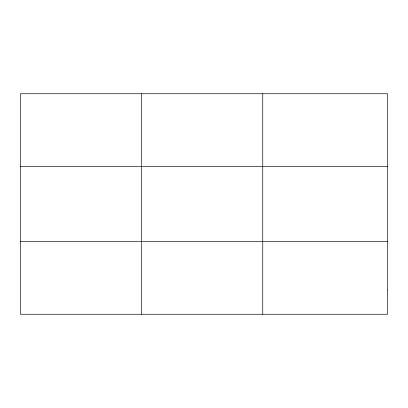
<?xml version="1.0" encoding="UTF-8"?>
<svg xmlns="http://www.w3.org/2000/svg" width="408" height="408" viewBox="0 0 408 408"><rect width="100%" height="100%" fill="white"/><g stroke="black" fill="none" stroke-linecap="round" stroke-linejoin="round"><path stroke-width="0.61" d="M141.576 93.743L141.576 314.257M262.752 93.743L262.752 314.257M20.4 166.51L387.6 166.51M20.4 241.49L387.6 241.49M387.6 290.001L387.6 314.257L20.4 314.257L20.4 93.743L387.6 93.743L387.6 290.001"/></g></svg>
